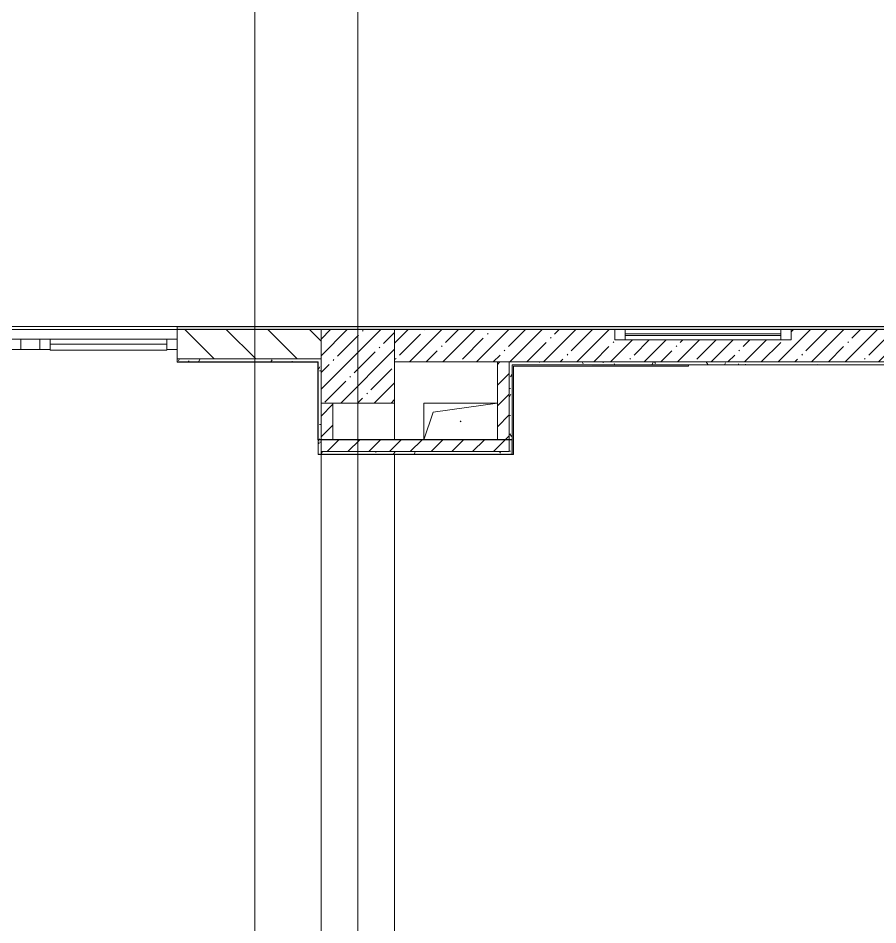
# Model space of a CAD drawing. Header units: millimetres. Extents: x -1113 to 415037, y -3642 to 354837.
# Drawn here: x 207621 to 213472, y 3847 to 10020 of the extents above; entities that cross this region are included whole.
import ezdxf

# ---------------------------------------------------------------- set-up
doc = ezdxf.new("R2010")
doc.units = ezdxf.units.MM
for name, color, linetype, lineweight in [('A-AREA-BNDY', 7, 'Continuous', 5), ('A-FLOR', 7, 'Continuous', 9), ('A-GENM', 7, 'Continuous', 9), ('A-GLAZ', 7, 'Continuous', 9), ('A-GLAZ-1', 7, 'Continuous', 5), ('A-GLAZ-CURT', 7, 'Continuous', 9), ('A-GLAZ-CURT-2', 7, 'Continuous', 20), ('A-GLAZ-CWMG', 7, 'Continuous', 9), ('A-GLAZ-CWMG-1', 7, 'Continuous', 20), ('A-WALL', 7, 'Continuous', 5), ('I-WALL', 7, 'Continuous', 5), ('S-COLS', 7, 'Continuous', 9), ('S-COLS-1', 7, 'Continuous', 5), ('Оси', 7, 'Continuous', 9)]:
    doc.layers.add(name, color=color, linetype=linetype, lineweight=lineweight)
doc.layers.add('A-AREA-PATT-2', color=7, linetype='Continuous', lineweight=5, true_color=0xcde0ef, transparency=1)
doc.layers.add('A-WALL-1', color=9, linetype='Continuous', lineweight=5, true_color=0x808080)
doc.layers.add('A-WALL-FNSH-1', color=9, linetype='Continuous', lineweight=5, true_color=0x808080)
pattern_1 = [(45, (148772.12, -1e-08), (-70.71068, 70.71068), [])]
pattern_2 = [(0, (148772.123, -1e-08), (243.84, 60.96), [20.117, -162.763, 20.117, -162.763, -975.36]), (0, (148772.123, -1e-08), (243.84, 60.96), [-365.76, 20.117, -345.643, 20.117, -162.763, -426.72]), (0, (148772.123, -1e-08), (243.84, 60.96), [-914.4, 20.117, -101.803, 20.117, -284.683]), (120, (148863.563, 30.48), (-174.71291, 180.691634), [20.117, -162.763, 20.117, -162.763, -975.36]), (120, (148863.563, 30.48), (-174.71291, 180.691634), [-365.76, 20.117, -345.643, 20.117, -162.763, -426.72]), (120, (148863.563, 30.48), (-174.71291, 180.691634), [-914.4, 20.117, -101.803, 20.117, -284.683]), (240, (148894.043, 152.4), (-69.12709, -241.651634), [20.117, -162.763, 20.117, -162.763, -975.36]), (240, (148894.043, 152.4), (-69.12709, -241.651634), [-365.76, 20.117, -345.643, 20.117, -162.763, -426.72]), (240, (148894.043, 152.4), (-69.12709, -241.651634), [-914.4, 20.117, -101.803, 20.117, -284.683])]

# ---------------------------------------------------------------- blocks, each defined once
blk = doc.blocks.new('BSC_Колонна _Прямоугольная - 500х500-V282-Объем проектирования 2 этажа')
at = {"layer": 'S-COLS-1'}
h = blk.add_hatch(dxfattribs=at)
h.set_pattern_fill('FP_8', color=256, style=0, pattern_type=2)
h.set_pattern_definition([(45, (-61160, -7650), (-114.04925, 114.04925), []), (45, (-61045.95, -7650), (-114.04925, 114.04925), [201.613, -40.323, 6.706, -33.617])])
h.paths.add_polyline_path([(250, -250), (250, 250), (-250, 250), (-250, -250)])
for p, q in [((250, 250), (-250, 250)), ((-250, 250), (-250, -250)), ((250, -250), (250, 250)), ((-250, -250), (250, -250))]:
    blk.add_line(p, q, dxfattribs=at)
blk = doc.blocks.new('GM_Отверстие прямоугольное _в плите_ - Отверстие-V416-Объем проектирования 2 этажа')
at = {"layer": 'A-GENM'}
for p, q in [((-250, -125), (-250, 125)), ((-250, 125), (250, 125)), ((250, 125), (-250, 125)), ((-250, 125), (-250, -125)), ((-187.5, 62.5), (250, 125)), ((-250, -125), (-187.5, 62.5))]:
    blk.add_line(p, q, dxfattribs=at)
for start, end in [(360, 180), (180, 360)]:
    blk.add_arc((0, 0), 2.5, start, end, dxfattribs=at)
blk = doc.blocks.new('120_Окно_СКБ_1Ст - 120_Окно_СКБ_1Ст 400х1200 EI30-24228621-Объем проектирования 2 этажа')
at = {"layer": 'A-GLAZ'}
for p, q in [((-600, 40), (-600, 110)), ((-600, 110), (-530, 110)), ((-530, 110), (-530, 40)), ((530, 40), (530, 110)), ((530, 110), (600, 110)), ((600, 110), (600, 40)), ((-530, 40), (-600, 40)), ((600, 40), (530, 40))]:
    blk.add_line(p, q, dxfattribs=at)
at = {"layer": 'A-GLAZ-1'}
for p, q in [((600, 110), (-600, 110)), ((530, 80), (-530, 80)), ((530, 70), (-530, 70)), ((-600, 40), (600, 40))]:
    blk.add_line(p, q, dxfattribs=at)
blk = doc.blocks.new('Прямоугольный импост - 50 x 70 мм-31700031-Объем проектирования 2 этажа')
at = {"layer": 'A-GLAZ-CWMG-1'}
for p, q in [((-70, 35), (0, 35)), ((-70, -35), (-70, 35)), ((0, 35), (0, -35)), ((0, -35), (-70, -35))]:
    blk.add_line(p, q, dxfattribs=at)
blk = doc.blocks.new('Системная панель - Стемалит - 40мм-32257327-Объем проектирования 2 этажа')
at = {"layer": 'A-GLAZ-CURT-2'}
for p, q in [((65, 35), (-65, 35)), ((-65, 35), (-65, -35)), ((65, -35), (65, 35)), ((-65, -35), (65, -35))]:
    blk.add_line(p, q, dxfattribs=at)
blk = doc.blocks.new('Прямоугольный импост - 50 x 70 мм-31687886-Объем проектирования 2 этажа')
at = {"layer": 'A-GLAZ-CWMG-1'}
for p, q in [((-35, 35), (35, 35)), ((-35, -35), (-35, 35)), ((35, 35), (35, -35)), ((35, -35), (-35, -35))]:
    blk.add_line(p, q, dxfattribs=at)
blk = doc.blocks.new('Системная панель - Стекло - 40мм-V499-Объем проектирования 2 этажа')
at = {"layer": 'A-GLAZ-CURT-2'}
for p, q in [((397.5, 0), (-397.5, 0)), ((-397.5, 0), (-397.5, -40)), ((397.5, -40), (397.5, 0)), ((-397.5, -40), (397.5, -40))]:
    blk.add_line(p, q, dxfattribs=at)
blk = doc.blocks.new('Прямоугольный импост - 50 x 70 мм-31702100-Объем проектирования 2 этажа')
at = {"layer": 'A-GLAZ-CWMG-1'}
for p, q in [((-35, 35), (35, 35)), ((-35, -35), (-35, 35)), ((35, 35), (35, -35)), ((35, -35), (-35, -35))]:
    blk.add_line(p, q, dxfattribs=at)
blk = doc.blocks.new('Прямоугольный импост - 50 x 70 мм-31720914-Объем проектирования 2 этажа')
at = {"layer": 'A-GLAZ-CWMG'}
blk.add_line((6460, 7920), (5665, 7920), dxfattribs=at)

msp = doc.modelspace()

# ---------------------------------------------------------------- hatches: boundary and pattern name
at = {"layer": 'A-AREA-PATT-2'}
h = msp.add_hatch(color=256, dxfattribs=at)
h.paths.add_polyline_path([(210991.1, 7049.5), (210991.1, 7652), (212183.1, 7652), (212183.1, 7656), (210987.1, 7655), (210987.1, 7150.9), (210983.1, 7149.2), (210983.1, 7049.5)])
h.paths.add_polyline_path([(209707.1, 7050), (210982.1, 7050), (210982.1, 7150.9), (210972.1, 7150), (210972.1, 7060), (209662.1, 7060), (209662.9, 7050), (209684.5, 7050)])
at = {"layer": 'I-WALL'}
h = msp.add_hatch(dxfattribs=at)
h.set_pattern_fill('FP_191', color=256, style=0, pattern_type=2)
h.set_pattern_definition(pattern_2)
h.paths.add_polyline_path([(223516.4, 7900), (223522.1, 7900), (223501.1, 7920), (222477.1, 7920), (222477.1, 7908), (222532.1, 7908), (222532.1, 7900), (223502.1, 7900)])
h.paths.add_polyline_path([(221022.1, 7900), (221023.1, 7908), (221077.1, 7908), (221077.1, 7920), (220507.1, 7920), (220507.1, 7908), (220537.1, 7908), (220537.1, 7900), (220872.1, 7900)])
h.paths.add_polyline_path([(219092.1, 7900), (219377.1, 7900), (219377.1, 7908), (219407.1, 7908), (219407.1, 7920), (218132.6, 7920), (218132.6, 7908), (218162.6, 7908), (218162.6, 7900), (218989.4, 7900)])
h.paths.add_polyline_path([(214402.1, 7900), (214697.1, 7900.9), (214697.1, 7908), (214727.1, 7908), (214727.1, 7920), (208703.1, 7920), (208703.1, 7900), (214182.1, 7900)])
h.paths.add_polyline_path([(216098.5, 7900), (217002.6, 7900), (217002.6, 7908), (217032.6, 7908), (217032.6, 7920), (215827.1, 7920), (215827.1, 7908), (215857.1, 7908), (215857.1, 7900), (215990.9, 7900)])
h.paths.add_polyline_path([(206203.1, 7900), (206203.1, 7920), (199702.1, 7920), (199702.1, 7900), (205980.2, 7900)])
h.paths.add_polyline_path([(196682.1, 7900), (197202.1, 7900), (197202.1, 7920), (190833.1, 7920), (190833.1, 7900), (196182.1, 7900)])
h.paths.add_polyline_path([(187532.1, 7900), (188333.1, 7900), (188333.1, 7920), (187532.1, 7919), (187512.6, 7900)])
h.paths.add_polyline_path([(187512.1, 7900), (187522.1, 7910), (187512.1, 7920), (187512.1, 7914.3)])
h = msp.add_hatch(dxfattribs=at)
h.set_pattern_fill('FP_23', color=256, style=0, pattern_type=2)
h.set_pattern_definition([(135, (148772.12, -1e-08), (-141.42136, -141.42136), [])])
h.paths.add_polyline_path([(205952.1, 7700), (206203.1, 7700), (206203.1, 7900), (205682.1, 7900), (205682.1, 7700)])
h.paths.add_polyline_path([(208703.1, 7700), (209682.1, 7700), (209682.1, 7900), (208703.1, 7900), (208703.1, 7856.3)])
h = msp.add_hatch(dxfattribs=at)
h.set_pattern_fill('FP_1', color=256, style=0, pattern_type=2)
h.set_pattern_definition([(45, (148772.12, -1e-08), (-114.04925, 114.04925), []), (45, (148886.17, -1e-08), (-114.04925, 114.04925), [201.612, -40.322, 6.706, -33.617])])
h.paths.add_polyline_path([(213930.3, 7680), (214182.1, 7680), (214182.1, 7900), (212882.1, 7900), (212882.1, 7830), (211682.1, 7830), (211682.1, 7900), (210182.1, 7900), (210182.1, 7680), (213632.1, 7680)])
h = msp.add_hatch(dxfattribs=at)
h.set_pattern_fill('FP_191', color=256, style=0, pattern_type=2)
h.set_pattern_definition(pattern_2)
h.paths.add_polyline_path([(209661.1, 7680), (209682.1, 7700), (208703.1, 7700), (208703.1, 7680), (209411, 7680)])
h.paths.add_polyline_path([(209682.1, 7680), (209682.1, 7700), (209662.1, 7680)])
h.paths.add_polyline_path([(205980.2, 7680), (206203.1, 7680), (206203.1, 7700), (205682.1, 7700), (205703.1, 7680), (205952.1, 7680)])
h.paths.add_polyline_path([(205702.1, 7680), (205682.1, 7700), (205682.1, 7680)])
h = msp.add_hatch(dxfattribs=at)
h.set_pattern_fill('FP_191', color=256, style=0, pattern_type=2)
h.set_pattern_definition(pattern_2)
h.paths.add_polyline_path([(209682.1, 7070), (209682.1, 7680), (209662.1, 7680), (209662.1, 7070)])
h = msp.add_hatch(dxfattribs=at)
h.set_pattern_fill('FP_22', color=256, style=0, pattern_type=2)
h.set_pattern_definition(pattern_1)
h.paths.add_polyline_path([(210962.1, 7150), (210962.1, 7680), (210882.1, 7680), (210882.1, 7150), (210918.1, 7150)])
h = msp.add_hatch(dxfattribs=at)
h.set_pattern_fill('FP_191', color=256, style=0, pattern_type=2)
h.set_pattern_definition(pattern_2)
h.paths.add_polyline_path([(213207.6, 7660), (213531.1, 7660), (213532.1, 7680), (210962.1, 7680), (210962.1, 7660), (213124.8, 7660)])
h = msp.add_hatch(dxfattribs=at)
h.set_pattern_fill('FP_191', color=256, style=0, pattern_type=2)
h.set_pattern_definition(pattern_2)
h.paths.add_polyline_path([(210972.1, 7050), (210982.1, 7050), (210982.1, 7660), (210962.1, 7660), (210962.1, 7050), (210971.4, 7050)])
h = msp.add_hatch(dxfattribs=at)
h.set_pattern_fill('FP_22', color=256, style=0, pattern_type=2)
h.set_pattern_definition(pattern_1)
h.paths.add_polyline_path([(209700, 7150), (209762.1, 7150), (209762.1, 7400), (209682.1, 7400), (209682.1, 7150)])
h = msp.add_hatch(dxfattribs=at)
h.set_pattern_fill('FP_22', color=256, style=0, pattern_type=2)
h.set_pattern_definition(pattern_1)
h.paths.add_polyline_path([(210482.1, 7070), (210962.1, 7070), (210962.1, 7150), (209682.1, 7150), (209682.1, 7070), (210316.6, 7070)])
h = msp.add_hatch(dxfattribs=at)
h.set_pattern_fill('FP_191', color=256, style=0, pattern_type=2)
h.set_pattern_definition(pattern_2)
h.paths.add_polyline_path([(210960.7, 7050), (210960.7, 7050), (209662.1, 7070), (209662.9, 7050), (210482.6, 7050)])
h = msp.add_hatch(dxfattribs=at)
h.set_pattern_fill('FP_191', color=256, style=0, pattern_type=2)
h.set_pattern_definition(pattern_2)
h.paths.add_polyline_path([(210962.1, 7050), (210962.1, 7070), (209762.1, 7068.8), (210960.7, 7050)])

# ---------------------------------------------------------------- linework, layer by layer
at = {"layer": 'A-AREA-BNDY', "flags": 128}
msp.add_lwpolyline([(187533.1, 7921), (214052.1, 7921)], dxfattribs=at)
at = {"layer": 'A-FLOR'}
for p, q in [((206203.1, 7900), (208703.1, 7900)), ((208703.1, 7900), (206203.1, 7900)), ((209762.1, 7400), (210182.1, 7400)), ((210182.1, 7400), (210182.1, 7150)), ((209682.1, 470), (209682.1, 7050)), ((210182.1, 7050), (210182.1, 475))]:
    msp.add_line(p, q, dxfattribs=at)
at = {"layer": 'A-WALL'}
for p, q in [((208703.1, 7920), (214052.1, 7920)), ((211532.1, 7920), (211532.1, 7921)), ((211582.1, 7921), (211582.1, 7920)), ((208703.1, 7700), (209682.1, 7700)), ((209661.1, 7679), (209661.1, 7680)), ((214182.1, 7680), (210182.1, 7680)), ((210962.1, 7680), (210962.1, 7070)), ((213532.1, 7660), (212183.1, 7660))]:
    msp.add_line(p, q, dxfattribs=at)
at = {"layer": 'A-WALL-1'}
for p, q in [((208703.1, 7920), (208703.1, 7680)), ((209682.1, 7900), (208703.1, 7900)), ((211682.1, 7900), (210182.1, 7900)), ((214182.1, 7900), (212882.1, 7900)), ((209661.1, 7680), (209662.1, 7680)), ((210882.1, 7680), (210882.1, 7150)), ((210982.1, 7050), (210982.1, 7652)), ((209682.1, 7050), (209682.1, 7400)), ((209762.1, 7150), (209762.1, 7400)), ((209662.1, 7151.4), (209662.1, 7050)), ((210882.1, 7150), (209762.1, 7150)), ((209662.1, 7050), (210982.1, 7050)), ((209682.1, 7070), (210962.1, 7070))]:
    msp.add_line(p, q, dxfattribs=at)
at = {"layer": 'A-WALL-FNSH-1'}
for p, q in [((214727.1, 7921), (208703.1, 7921)), ((208703.1, 7921), (208703.1, 7920)), ((209661.1, 7680), (208703.1, 7680)), ((208703.1, 7680), (208703.1, 7679)), ((208703.1, 7679), (209661.1, 7679)), ((209661.1, 7679), (209661.1, 7150.4)), ((209662.1, 7151.4), (209662.1, 7680)), ((212183.1, 7659), (213531.1, 7659)), ((209661.1, 7150.4), (210982.1, 7150.4)), ((210982.1, 7151.4), (209662.1, 7151.4))]:
    msp.add_line(p, q, dxfattribs=at)
at = {"layer": 'I-WALL'}
for p, q in [((210982.1, 7660), (212183.1, 7660)), ((210982.1, 7660), (210982.1, 7652)), ((212183.1, 7652), (212183.1, 7659)), ((210983.1, 7652), (210982.1, 7652)), ((210983.1, 7049.5), (210983.1, 7652)), ((210991.1, 7652), (210991.1, 7049.5)), ((212183.1, 7652), (210991.1, 7652)), ((210991.1, 7049.5), (210983.1, 7049.5))]:
    msp.add_line(p, q, dxfattribs=at)
at = {"layer": 'Оси'}
for points in [[(209232.1, -1906.3), (209232.1, 3093.7), (209232.1, 22398.1), (209232.1, 27398.1)], [(210435.3, -1906.3), (210435.3, -1202.4), (209932.1, -636.3), (209932.1, 4363.7), (209932.1, 22398.1), (209932.1, 27398.1)]]:
    msp.add_lwpolyline(points, dxfattribs=at)

# ---------------------------------------------------------------- block references
at = {"layer": 'A-GENM'}
msp.add_blockref('GM_Отверстие прямоугольное _в плите_ - Отверстие-V416-Объем проектирования 2 этажа', (210632.1, 7275), dxfattribs=at)
at = {"layer": 'A-GLAZ', "color": 3}
msp.add_blockref('120_Окно_СКБ_1Ст - 120_Окно_СКБ_1Ст 400х1200 EI30-24228621-Объем проектирования 2 этажа', (212282.1, 7790), dxfattribs=at)
at = {"layer": 'A-GLAZ-CURT'}
for name, p in [('Системная панель - Стемалит - 40мм-32257327-Объем проектирования 2 этажа', (207703.1, 7800)), ('Системная панель - Стекло - 40мм-V499-Объем проектирования 2 этажа', (208235.6, 7800))]:
    msp.add_blockref(name, p, dxfattribs=at)
at = {"layer": 'A-GLAZ-CWMG', "extrusion": (0, 0, -1), "rotation": 180}
for name, p in [('Прямоугольный импост - 50 x 70 мм-31687886-Объем проектирования 2 этажа', (-207603.1, 7800)), ('Прямоугольный импост - 50 x 70 мм-31702100-Объем проектирования 2 этажа', (-207803.1, 7800)), ('Прямоугольный импост - 50 x 70 мм-31700031-Объем проектирования 2 этажа', (-208703.1, 7800))]:
    msp.add_blockref(name, p, dxfattribs=at)
at = {"layer": 'A-GLAZ-CWMG'}
msp.add_blockref('Прямоугольный импост - 50 x 70 мм-31720914-Объем проектирования 2 этажа', (202173.1, -85), dxfattribs=at)
at = {"layer": 'S-COLS'}
msp.add_blockref('BSC_Колонна _Прямоугольная - 500х500-V282-Объем проектирования 2 этажа', (209932.1, 7650), dxfattribs=at)

doc.saveas('drawing.dxf')
